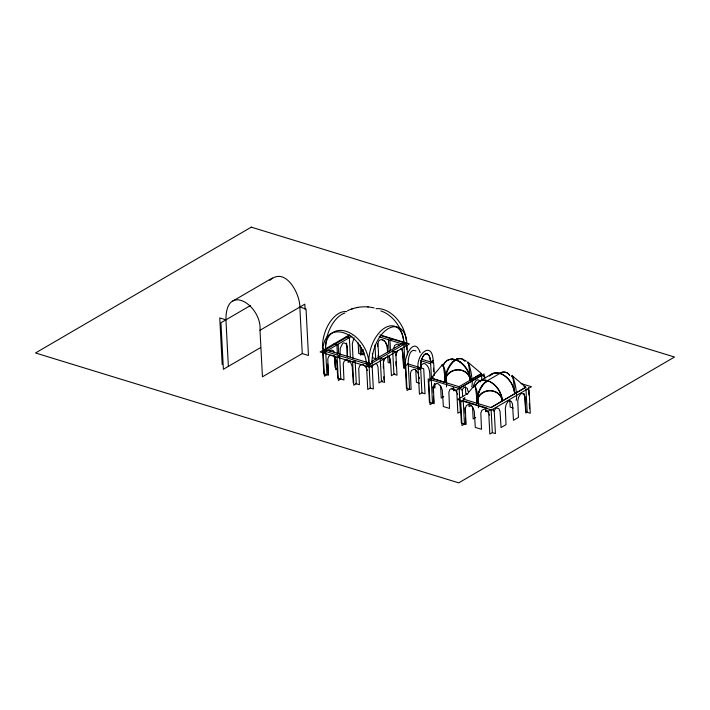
<?xml version="1.0" encoding="UTF-8"?>
<svg xmlns="http://www.w3.org/2000/svg" width="710" height="710" viewBox="0 0 710 710"><rect width="100%" height="100%" fill="white"/><g stroke="black" fill="none" stroke-linecap="round" stroke-linejoin="round"><path stroke-width="1.06" d="M420.595 365.774L420.684 367.798L418.19 369.244C415.35 353.899 433.535 338.51 433.224 363.502M420.648 366.821L421.119 361.425M433.002 386.808L433.242 392.55M464.943 407.691L465.183 413.433M445.117 380.294L445.126 382.442L431.192 378.128L432.514 403.191L430.029 404.647L428.805 381.377L431.298 379.921M445.135 380.294L445.143 382.442M420.719 364.727L420.826 363.635M393.535 348.779L394.618 345.415L396.952 344.181A4.508 3.106 59.8 0 1 398.647 344.705L399.526 345.353M420.311 368.099L421.394 364.736L423.737 363.511A4.508 3.106 59.8 0 1 425.423 364.026C430.5 367.452 429.674 374.756 429.994 379.939M473.375 387.385L474.156 383.737L476.019 380.622A4.508 2.618 -72.9 0 1 477.377 379.823L478.797 380.081L479.987 381.527M395.772 355.674L397.662 350.429M420.977 362.544L421.376 360.361M421.438 360.378L422.086 358.381M371.596 367.274L373.114 364.514M422.024 358.364L422.876 356.686M461.97 390.34L463.568 387.882A4.508 2.618 -72.9 0 1 464.926 387.083L467.278 388.317L468.351 392.346M493.911 411.214L495.509 408.756A4.508 2.618 -72.9 0 1 496.867 407.966L498.935 408.8L500.044 411.339L501.047 427.544L506.026 424.642L505.316 408.268L506.106 404.62L507.961 401.496A4.508 2.618 -72.9 0 1 509.318 400.706L511.386 401.54L512.496 404.079L513.49 420.284L518.469 417.382L517.759 401.008L518.548 397.36L520.403 394.236A4.508 2.618 -72.9 0 1 521.77 393.446L523.829 394.281L524.947 396.819L525.941 413.025L527.193 412.297L525.968 389.027L529.065 389.976L530.29 413.247L525.64 411.818L524.841 396.855L523.927 393.349M422.406 357.476L423.302 355.976M475.673 385.237C482.791 373.398 498.624 384.776 500.896 394.698M353.997 337.632L352.311 343.826L353.003 358.381M385.211 357.689L383.444 362.189L383.311 367.922M423.24 355.958L423.755 355.364M442.552 364.452L431.192 378.128L459.077 386.684L481.486 373.611L467.846 362.144M468.813 392.168L474.502 385.335M423.684 355.346L424.198 354.858M269.827 280.414C285.242 266.037 300.09 293.7 299.833 307.057L302.274 353.589L262.434 376.824L260.002 330.283C262.123 305.832 225.744 281.444 225.931 319.828L228.371 366.369M329.777 351.21L330.123 350.855A4.508 2.618 -72.9 0 1 331.481 350.057L333.23 350.562L334.312 352.275M484.397 383.054L484.93 382.539M424.136 354.84L424.651 354.459M454.897 360.174L456.104 359.473M424.589 354.441L425.104 354.157M455.048 360.077L455.953 359.544M232.552 301.226L272.383 278M250.595 305.451L220.952 322.739L223.393 369.271L260.623 347.563M260.002 330.283L304.812 304.155L305.096 309.569M322.943 350.305L320.103 351.965L369.653 367.168L409.484 343.942L379.965 334.88M325.792 348.645L349.506 334.818M350.092 335.386L323.103 351.122A27.859 19.214 59.7 0 1 343.48 332.715A27.859 19.214 59.7 0 1 366.484 364.434M352.16 336.034L323.201 352.914L324.426 376.185L326.911 374.729L325.597 349.666A27.859 16.179 -72.9 0 1 344.811 313.048M337.507 368.552L335.652 369.635L334.96 356.42M350.571 360.937L348.086 362.384L347.971 360.183M364.265 352.95L360.529 355.124L360.014 345.22M392.444 338.705L389.959 340.161L390.509 350.731M366.458 364.425L368.952 362.979A27.859 19.206 59.7 0 0 345.947 331.259A27.859 19.206 59.7 0 0 325.579 349.666M371.774 361.328L403.804 342.646A27.859 19.223 59.7 0 0 380.817 310.936M408.232 363.973L409.546 389.036L407.052 390.482L405.738 365.428L408.232 363.973C407.895 359.571 409.475 347.669 415.909 350.9M331.144 355.018L328.81 356.242L327.789 358.976L328.464 375.208L323.813 373.779L322.597 350.518L372.129 365.712L373.345 388.982L370.247 388.033L367.762 389.479L366.537 366.218L406.386 342.983L406.715 349.329M382.708 380.764L378.989 382.938L377.986 366.733L376.877 364.195L375.173 363.316M394.742 373.753L391.423 375.688L390.42 359.482L389.311 356.944L387.243 356.109M368.916 362.996A27.859 16.197 -72.9 0 1 385.042 327.763A27.859 16.197 -72.9 0 1 403.839 342.628L405.108 367.7L403.866 368.428L402.987 352.843L402.046 350.083L400.768 348.93M421.935 392.834L419.441 394.281L418.128 369.227L420.622 367.78L421.935 392.834L425.033 393.784L423.719 368.73L407.46 363.733M434.227 385.663L434.307 384.101M443.723 396.659L441.229 398.106L440.599 385.991M454.924 390.127L453.681 390.846L453.504 387.545M459.175 388.476L481.584 375.395L484.681 376.353L484.788 378.474M479.312 381.279L491.755 374.01M500.497 373.07L486.838 381.03L487.442 380.622A17.901 10.402 -72.9 0 0 477.076 403.289A12.665 0.967 84.9 0 0 475.585 388.849A12.665 0.967 84.9 0 0 474.271 386.639M467.988 393.429L457.551 399.508L491.622 409.963L531.453 386.737L521.131 383.569M463.142 399.011L465.032 397.911L463.133 399.011L491.018 407.567L525.879 387.243L512.229 375.767M477.688 405.241L463.24 400.804L460.746 402.259L461.97 425.521L465.707 423.346L465.414 417.835M471.591 405.215L469.097 406.661L468.982 404.46M491.018 407.567L525.879 387.243L523.882 386.63M475.665 417.533L473.171 418.989L472.541 406.874M487.282 410.762L485.622 411.729L485.507 409.528M491.107 409.359L488.622 410.806L489.838 434.076L492.332 432.621L495.429 433.57L494.204 410.309L491.107 409.359L492.332 432.621M442.303 366.209A12.665 0.967 84.9 0 1 443.59 367.656A12.665 0.967 84.9 0 1 445.126 382.415A12.665 11.369 -14.2 0 1 457.107 369.883A12.665 11.369 -14.2 0 1 470.277 380.152L481.486 373.62L481.859 380.693M514.661 393.775A17.892 12.327 59.8 0 0 504.632 375.776A17.892 12.327 59.8 0 0 489.43 375.972L493.778 373.167L500.346 373.14M425.033 354.13L425.547 353.935M347.545 310.714C355.745 306.729 365.33 305.735 374.17 307.936M456.557 359.26L457.009 359.074M500.949 372.856L501.402 372.67M351.707 308.992L353.367 308.451M425.485 353.917L426.967 353.837M502.44 372.333L502.991 372.217M361.665 364.541L359.757 365.739L358.736 368.472L359.411 384.705L355.71 383.569M356.642 307.625L357.192 307.519M357.503 307.457L357.973 307.368M451.063 359.278L450.593 359.331A18.052 12.549 58.6 0 0 443.475 364.558M426.018 353.802L426.488 353.766M367.745 306.906L368.268 306.951M454.196 359.473L456.814 360.281M387.349 348.166C388.281 341.164 377.622 334.605 378.057 345.308L378.749 358.523M299.833 307.057L306.028 308.957L308.468 355.488L302.274 353.589M380.542 335.51L406.901 343.605A27.859 16.152 -73 0 0 388.166 328.695A27.859 16.152 -73 0 0 372.049 363.919L322.5 348.716A27.859 16.179 -72.9 0 1 346.808 311.637M379.14 336.842L406.99 345.388L407.487 354.902M421.287 359.118L433.677 362.916L434.334 375.448M346.258 336.717L349.355 337.667L350.412 357.76M420.347 360.591L430.668 363.76M405.712 363.2L405.135 363.023L406.448 388.077L407.22 388.317M408.33 365.765L420.711 369.564M333.806 343.977L336.904 344.927L337.401 354.45M376.744 358.994L372.617 357.725L372.386 353.323M405.108 367.7L403.564 367.23L402.348 350.172M225.931 319.828L219.745 317.929L222.177 364.47M451.835 389.169L456.477 390.598M467.837 394.077L465.769 393.446L465.423 386.835M513.25 408.019L510.162 407.07L509.816 400.458M419.308 383.16L416.406 382.273L415.749 369.741M432.665 387.261L434.99 387.98L434.751 383.444M479.756 405.871L486.98 408.09M408.578 388.734L411.09 389.506L410.415 373.274L411.436 370.54L413.77 369.315A4.508 3.106 59.8 0 1 415.465 369.83L418.669 373.886M499.893 373.362C506.31 375.519 511.04 381.226 513.348 387.438M426.905 353.82L427.447 354.024M382.317 339.575L384.492 341.031M465.183 360.538L466.328 361.204M427.385 353.997L429.177 355.87M348.317 360.289L350.864 363.014L352.204 366.466L353.234 382.814M460.018 362.02L460.524 362.375M364.221 365.322L366.671 368.41M428.299 354.707L429.523 356.589M385.326 342.078L387.048 346.134M488.755 412.998L485.862 409.626A4.508 3.106 59.8 0 0 484.176 409.102L481.833 410.336L480.821 413.06L481.495 429.293L475.301 427.393L474.262 411.055L472.922 407.602L470.375 404.869A4.508 3.106 59.8 0 0 468.689 404.354L466.355 405.579L465.334 408.312L466.009 424.544L461.358 423.116L460.142 399.854M456.814 392.124L453.921 388.743A4.508 3.106 59.8 0 0 452.226 388.228L449.892 389.453L448.871 392.186L449.545 408.419L443.351 406.519L442.321 390.172L440.981 386.719L438.434 383.995A4.508 3.106 59.8 0 0 436.748 383.471L434.413 384.705L433.393 387.429L434.067 403.67L429.417 402.242L428.201 378.971L462.263 389.426L462.654 396.828M401.851 348.761L402.126 349.462M429.461 356.562L430.082 358.239M479.809 380.436L480.217 381.856M489.341 414.383L489.563 415.093M457.4 393.5L457.622 394.219M367.256 369.795L367.487 370.505M429.763 357.361L430.642 361.985L433.135 360.538L430.579 361.967L431.431 378.217M419.921 351.823C413.921 335.803 403.28 357.946 405.738 365.428M419.992 352.098L420.125 352.639M430.233 359.127L430.393 360.068M514.439 391.654L514.679 393.775A12.665 0.967 84.9 0 0 513.232 379.655A12.665 0.967 84.9 0 0 511.892 376.735M501.997 398.905L502.227 401.035A12.665 11.369 -14.2 0 0 489.048 390.766A12.665 11.369 -14.2 0 0 477.076 403.289L477.058 401.15L477.084 403.298M470.055 378.048L470.286 380.178A12.665 0.967 84.9 0 0 468.902 366.369A12.665 0.967 84.9 0 0 467.544 362.783M387.181 346.835L387.58 352.568M470.118 378.465L470.286 380.178M528.462 387.58L528.852 394.982M529.287 403.44L529.571 408.729M484.238 377.125L484.069 373.957L456.681 389.932L457.897 413.193L460.391 411.747L459.086 386.684M463.24 400.804L464.455 424.074M433.473 368.206L433.641 371.428M433.473 396.961L433.766 402.464M421.083 364.399L421.252 367.62M419.184 377.125L419.264 378.696M395.825 361.772L396.056 366.174M388.432 339.691L389.071 351.938M389.302 356.349L389.648 362.952L388.077 362.473L387.731 355.87M383.773 376.735L383.95 380.045M377.463 343.471L377.631 346.649M378.075 355.106L378.181 357.219M374.969 344.927L375.696 358.674M368.952 362.979L370.247 388.033M363.041 349.373L363.325 354.876L358.683 353.456L358.124 342.877M361.434 347.793L361.78 354.405M347.793 356.881C346.285 353.722 349.684 343.764 343.906 342.815A4.508 2.618 -72.9 0 0 342.548 343.605L340.267 348.148L339.983 354.627M346.586 343.063L347.314 356.81M338.155 344.199L338.617 353.154M334.419 355.612L335.031 367.248M327.665 364.079L328.18 373.992M456.086 359.855A29.252 16.197 -69 0 1 456.681 359.562M456.858 359.295A17.297 10.091 -73.8 0 1 458.323 358.781M464.757 361.115A17.883 10.464 -73.7 0 0 458.341 358.568A16.898 9.7 -71.5 0 0 457.018 358.949M445.631 375.492A17.883 10.464 -73.7 0 1 452.652 361.745M458.296 358.949A17.883 10.206 -70.8 0 1 464.899 360.831M443.697 364.754A18.061 12.336 60.9 0 1 450.717 359.224M450.921 359.34A18.327 12.647 59.5 0 1 454.391 359.65M451.445 359.438A12.771 11.387 2.5 0 1 452.607 359.207M456.095 359.295A30.743 18.584 -77.1 0 1 456.548 359.1M467.464 362.304A12.771 2.343 80.6 0 1 471.307 373.788A12.771 2.343 80.6 0 1 471.733 386.781M468.778 373.877A17.2 11.688 60.4 0 1 469.869 378.031M460.408 362.073A18.061 12.656 59.4 0 1 469.212 373.797M456.619 360.369A18.327 12.585 59.8 0 1 460.142 362.304M454.347 361.062A29.252 16.019 -69.3 0 1 454.933 360.627M452.785 362.153A17.297 10.171 -73.5 0 1 454.187 360.92M452.687 361.763A16.898 9.594 -71.9 0 1 453.992 360.653M446.049 375.483A17.883 10.055 -71.3 0 1 452.856 362.437M445.596 376.398A19.117 11.2 -72.9 0 1 445.773 375.475M444.957 380.374A17.306 10.144 -72.9 0 1 445.374 376.406M442.161 364.399A12.771 2.556 82.6 0 1 445.56 373.185A12.771 2.556 82.6 0 1 446.43 386.95M451.027 359.162A17.901 12.319 59.8 0 1 454.178 359.331M454.418 360.281A30.743 18.771 -76.8 0 1 454.87 359.97M445.507 376.398A19.117 10.996 -73 0 1 445.694 375.466M445.285 380.223A17.306 9.94 -73 0 1 445.729 376.389M445.037 382.442A12.771 11.6 2.9 0 1 456.361 369.839A12.771 11.6 2.9 0 1 470.419 380.169M469.132 373.815A17.2 12.017 59.1 0 1 470.233 378.084M460.471 362.526A18.052 12.23 60.1 0 1 468.724 373.886M456.814 360.103A17.901 12.354 59.6 0 1 460.071 361.798M451.223 359.73A12.665 11.369 -14.2 0 1 453.007 359.269M486.288 381.918A29.252 16.019 -69.3 0 1 486.874 381.483M484.859 382.903A17.342 10.197 -73.5 0 1 486.137 381.794M477.582 396.322A17.91 10.473 -73.5 0 1 484.486 382.752M477.537 397.254A19.117 11.2 -72.9 0 1 477.715 396.331A17.927 10.357 -72.5 0 1 484.442 383.187M476.898 401.23A17.306 10.144 -72.9 0 1 477.315 397.263M474.129 385.264A12.771 2.556 82.6 0 1 477.519 394.103A12.771 2.556 82.6 0 1 478.371 407.806M486.359 381.137A30.743 18.771 -76.8 0 1 486.811 380.817M484.894 382.344A16.889 9.594 -71.9 0 1 485.924 381.492M477.448 397.254A19.117 10.996 -73 0 1 477.635 396.322M477.226 401.079A17.306 9.94 -73 0 1 477.67 397.245M476.978 403.298A12.771 11.6 2.9 0 1 488.303 390.695A12.771 11.6 2.9 0 1 502.36 401.026M501.074 394.671A17.2 12.017 59.1 0 1 502.174 398.94M496.494 373.087A12.665 11.369 -14.2 0 1 497.399 372.883M500.479 373.451A29.252 16.197 -69 0 1 501.074 373.158M501.251 372.91A17.342 10.117 -73.8 0 1 502.573 372.422M502.866 372.155A17.91 10.464 -73.5 0 1 509.647 375.359M496.414 372.901A12.771 11.387 2.5 0 1 497.586 372.723M500.488 372.892A30.743 18.584 -77.1 0 1 500.941 372.697M501.411 372.528A16.889 9.691 -71.5 0 1 502.458 372.217M502.982 372.28A17.927 10.339 -72.6 0 1 509.718 375.217M511.795 375.856A12.771 2.343 80.6 0 1 515.664 387.234A12.771 2.343 80.6 0 1 516.126 400.378M513.17 387.474A17.2 11.688 60.4 0 1 514.262 391.627M475.753 385.104A17.883 12.327 59.8 0 1 491.018 382.282A17.883 12.327 59.8 0 1 502.21 401.026M376.043 308.708A27.859 19.188 59.8 0 1 406.244 340.498M347.465 359.908A4.508 3.106 59.8 0 0 346.631 359.766L344.288 360.999L343.276 363.724L343.942 379.957L337.756 378.057L336.717 361.718L335.377 358.257L332.83 355.533A4.508 3.106 59.8 0 0 332.404 355.311M362.517 364.558A4.508 3.106 59.8 0 1 363.777 365.029M251.278 227.147L35.5 352.968L458.722 482.853L674.5 357.032L251.278 227.147M339.611 355.737L337.117 357.192L338.342 380.453L340.827 379.007L339.611 355.737M355.098 360.485L352.604 361.94L353.82 385.211L356.313 383.755L355.098 360.485M433.073 377.045L431.201 378.137L433.064 377.045M395.789 351.92L392.692 350.971L393.908 374.232L397.005 375.182L395.789 351.92M383.338 359.18L380.24 358.23L381.456 381.492L384.554 382.442L383.338 359.18"/></g></svg>
